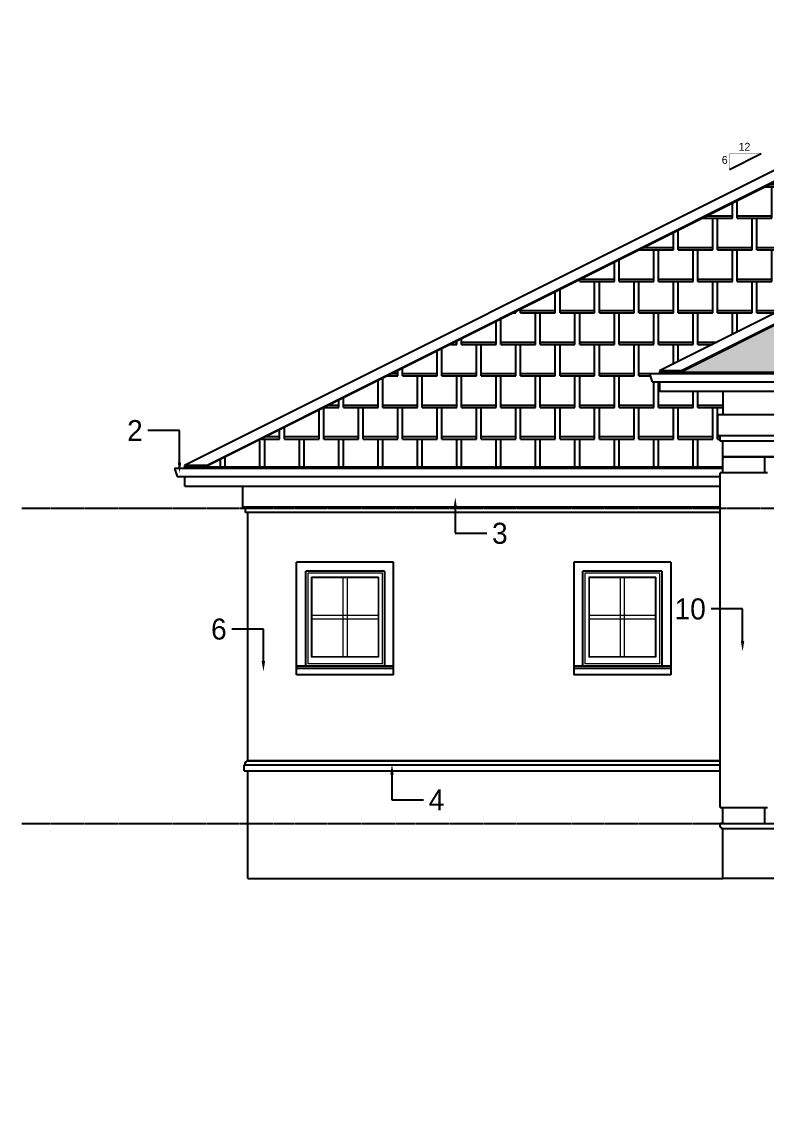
# Model space of a CAD drawing. Header units: inches. Extents: x 0 to 22102, y -19958 to 0.
# Drawn here: x 17525.8 to 17809.5, y -9903.1 to -9489.2 of the extents above; entities that cross this region are included whole.
import ezdxf
from ezdxf import colors
from ezdxf.entities.mleader import LeaderData, LeaderLine
from ezdxf.math import Vec2, Vec3

# ---------------------------------------------------------------- set-up
doc = ezdxf.new("R2010")
doc.units = ezdxf.units.IN
doc.header["$MEASUREMENT"] = 0
doc.linetypes.add('HIDDEN2', pattern=[0.1875, 0.125, -0.0625])
for name, color, linetype in [('2', 2, 'Continuous'), ('4', 4, 'Continuous'), ('6', 6, 'Continuous'), ('KEY', 3, 'Continuous'), ('NOTES', 1, 'Continuous'), ('ROOF', 3, 'Continuous'), ('STAIR', 2, 'Continuous'), ('WINDOW GLASS', 4, 'Continuous')]:
    doc.layers.add(name, color=color, linetype=linetype)
doc.layers.add('windows', color=5, linetype='Continuous', lineweight=9)
pattern_1 = [(0, (0.9, 0), (7.5, 12), [13.2, -1.8]), (0, (0.9, 0.9), (7.5, 12), [13.2, -1.8]), (90, (14.1, 0), (-7.5, 12), [12, -12]), (90, (15.9, 0), (-7.5, 12), [12, -12])]

msp = doc.modelspace()

# ---------------------------------------------------------------- hatches: boundary and pattern name
at = {"layer": 'STAIR'}
h = msp.add_hatch(dxfattribs=at)
h.set_pattern_fill('216', color=9, scale=30, pattern_type=2)
h.set_pattern_definition(pattern_1)
h.paths.add_polyline_path([(18062.5927, -9489.17411), (17994.57389, -9523.18352), (18130.35994, -9523.18352), (18130.33199, -9523.04376)])
h.paths.add_polyline_path([(17910.02557, -9556.04844), (17777.03492, -9622.54376), (17777.03492, -9622.57171), (18043.01621, -9622.57171), (18043.01621, -9622.54376)])
h.paths.add_polyline_path([(18141.81757, -9525.43534), (18141.38184, -9526.74253), (18138.38184, -9526.74253), (18138.38184, -9530.43352), (18129.83196, -9530.43352), (18129.73571, -9531.62054), (18129.14958, -9532.64998), (18128.15535, -9533.29403), (18126.97565, -9533.4517), (18125.8295, -9533.77241), (18124.85709, -9534.45864), (18124.17085, -9535.43106), (18123.85014, -9536.5772), (18123.69248, -9537.7569), (18123.04843, -9538.75114), (18122.01899, -9539.33726), (18120.83196, -9539.43352), (18120.83196, -9540.43352), (18119.83196, -9540.43352), (18119.83196, -9641.93796), (18247.32739, -9578.19025)])
h.paths.add_polyline_path([(18298.44866, -9603.75088), (18251.91133, -9580.48222), (18095.83991, -9658.51793), (18095.83991, -9658.54588), (18189.97669, -9658.54588), (18190.0326, -9658.51793), (18189.90837, -9658.02103)])
h.paths.add_polyline_path([(18303.0326, -9606.04285), (18198.08244, -9658.51793), (18198.08244, -9658.54588), (18407.98275, -9658.54588), (18407.98275, -9658.51793)])
h.paths.add_polyline_path([(17976.01109, -9995.08749), (17648.06797, -10159.05904), (17648.06797, -10159.087), (18303.9542, -10159.087), (18303.9542, -10159.05904)])
h.paths.add_polyline_path([(17932.50277, -10012.25771), (17889.49849, -10012.25771), (17595.89581, -10159.05904), (17595.89581, -10159.087), (17639.96222, -10159.087), (17640.01813, -10159.05904), (17639.8939, -10158.56214)])
h.paths.add_polyline_path([(17959.4368, -9998.79069), (17941.28587, -9989.71523), (17902.68551, -10009.01541), (17938.98737, -10009.01541)])
h.paths.add_polyline_path([(18077.16269, -9993.74233), (17982.48864, -9993.74233), (18312.12827, -10158.56214), (18312.00405, -10159.05904), (18312.05995, -10159.087), (18407.79613, -10159.087), (18407.79613, -10159.05904)])
h.paths.add_polyline_path([(19072.01302, -9493.20473), (18963.1809, -9493.20473), (18632.5545, -9658.51793), (18632.5545, -9658.54588), (18742.44875, -9658.54588), (18742.50465, -9658.51793), (18742.38043, -9658.02103)])
h.paths.add_polyline_path([(19078.50465, -9494.54285), (18750.5545, -9658.51793), (18750.5545, -9658.54588), (19406.45481, -9658.54588), (19406.45481, -9658.51793)])
h.paths.add_polyline_path([(19338.58266, -9489.17411), (19270.84336, -9523.04376), (19270.84336, -9523.07171), (19406.32196, -9523.07171), (19406.32196, -9523.04376)])
h.paths.add_polyline_path([(19342.63998, -9554.7068), (19208.00042, -9554.7068), (19343.73025, -9622.57171), (19478.3139, -9622.57171), (19478.3139, -9622.54376)])
h.paths.add_polyline_path([(19745.23693, -9579.14058), (19400.67541, -9579.14058), (19486.48797, -9622.04686), (19486.36375, -9622.54376), (19486.41965, -9622.57171), (19486.36375, -9622.68352), (19486.36375, -9623.24253), (19490.36375, -9623.24253), (19489.36375, -9626.24253), (19486.36375, -9626.24253), (19486.36375, -9629.93352), (19462.36375, -9629.93352), (19462.36375, -9636.80852), (19466.36375, -9636.80852), (19466.36375, -9638.80852), (19465.36375, -9638.80852), (19465.36375, -9644.80852), (19463.86375, -9644.80852), (19463.86375, -9648.80852), (19462.36375, -9648.80852), (19462.36375, -9654.80852), (19464.41373, -9654.80852), (19464.41373, -9658.54588), (19903.99164, -9658.54588), (19903.99164, -9658.51793)])
h.paths.add_polyline_path([(19415.3415, -10013.59935), (19283.17681, -10079.68169), (18785.63998, -10079.68169), (18734.51871, -10105.24233), (18710.51871, -10105.24233), (18602.88528, -10159.05904), (18602.88528, -10159.087), (19706.26089, -10159.087), (19706.26089, -10159.05904)])
h.paths.add_polyline_path([(19192.29425, -9989.71523), (19124.55495, -10023.58488), (19124.55495, -10023.61283), (19260.03355, -10023.61283), (19260.03355, -10023.58488)])
h.paths.add_polyline_path([(19322.87649, -10055.24791), (19244.08339, -10055.24791), (19244.08339, -10076.43939), (19280.49352, -10076.43939)], flags=17)
h.paths.add_polyline_path([(19567.69601, -9993.74585), (19455.0485, -9993.74585), (19419.92544, -10011.30738), (19714.43496, -10158.56214), (19714.31074, -10159.05904), (19714.36664, -10159.087), (19898.32241, -10159.087), (19898.32241, -10159.05904)])
h = msp.add_hatch(dxfattribs=at)
h.set_pattern_fill('216', color=9, scale=30, pattern_type=2)
h.set_pattern_definition(pattern_1)
h.paths.add_polyline_path([(17982.80355, -9523.74253), (17986.80355, -9523.74253), (17986.80355, -9523.18352), (17986.48522, -9522.54686), (17986.67933, -9522.54686), (18035.27389, -9498.24958), (18025.17716, -9493.20121), (17926.71588, -9493.20121), (17596.02654, -9658.54588), (17792.98508, -9658.54588), (17792.98508, -9654.80852), (17792.98508, -9648.80852), (17791.98508, -9648.80852), (17791.98508, -9646.80852), (17790.98508, -9646.80852), (17790.98508, -9638.80852), (17792.98508, -9638.80852), (17792.98508, -9629.93352), (17768.98508, -9629.93352), (17768.98508, -9626.24253), (17765.98508, -9626.24253), (17764.98508, -9623.24253), (17768.98508, -9623.24253), (17768.98508, -9622.68352), (17768.66675, -9622.04686), (17768.86085, -9622.04686), (17910.02557, -9551.4645), (17910.08147, -9551.49245), (18005.15549, -9599.02946), (18005.15549, -9594.66236), (18005.15749, -9540.43352), (18004.15786, -9540.43352), (18004.15786, -9539.43352), (18002.97084, -9539.33726), (18001.94139, -9538.75114), (18001.29734, -9537.7569), (18001.13968, -9536.5772), (18000.81897, -9535.43106), (18000.13273, -9534.45864), (17999.16032, -9533.77241), (17998.01417, -9533.4517), (17996.83448, -9533.29403), (17995.84024, -9532.64998), (17995.25411, -9531.62054), (17995.15786, -9530.43352), (17986.80355, -9530.43352), (17986.80355, -9526.74253), (17983.80355, -9526.74253)])

# ---------------------------------------------------------------- linework, layer by layer
at = {"layer": '2', "linetype": 'HIDDEN2'}
for p, q in [((17525.84721, -9674.30852), (18431.84721, -9674.30852)), ((17525.84721, -9794.30852), (18431.84721, -9794.30852))]:
    msp.add_line(p, q, dxfattribs=at)
at = {"layer": '4'}
for p, q in [((18029.06604, -9638.80852), (17790.98508, -9638.80852)), ((17790.98508, -9646.80852), (17790.98508, -9638.80852)), ((18029.06604, -9646.80852), (17790.98508, -9646.80852)), ((17791.98508, -9648.80852), (17791.98508, -9646.80852)), ((18028.06604, -9648.80852), (17791.98508, -9648.80852)), ((17610.0326, -9673.90768), (17610.0326, -9665.90768)), ((17611.0326, -9673.90768), (17610.0326, -9673.90768)), ((17791.98508, -9673.90768), (17611.0326, -9673.90768)), ((17611.0326, -9675.90768), (17611.0326, -9673.90768)), ((17612.0326, -9675.90768), (17611.0326, -9675.90768)), ((17791.98508, -9675.90768), (17612.0326, -9675.90768)), ((17630.5326, -9737.80852), (17630.5326, -9694.80852)), ((17667.5326, -9694.80852), (17630.5326, -9694.80852)), ((17634.0326, -9734.30852), (17634.0326, -9698.30852)), ((17664.0326, -9698.30852), (17634.0326, -9698.30852)), ((17664.0326, -9698.30852), (17664.0326, -9734.30852)), ((17667.5326, -9737.80852), (17667.5326, -9694.80852)), ((17736.14866, -9694.80852), (17736.14866, -9737.80852)), ((17773.14866, -9694.80852), (17736.14866, -9694.80852)), ((17739.64866, -9734.30852), (17739.64866, -9698.30852)), ((17769.64866, -9698.30852), (17739.64866, -9698.30852)), ((17769.64866, -9698.30852), (17769.64866, -9734.30852)), ((17773.14866, -9694.80852), (17773.14866, -9737.80852)), ((17630.5326, -9734.30852), (17667.5326, -9734.30852)), ((17667.5326, -9735.30852), (17630.5326, -9735.30852)), ((17736.14866, -9734.30852), (17773.14866, -9734.30852)), ((17773.14866, -9735.30852), (17736.14866, -9735.30852)), ((17667.5326, -9737.80852), (17630.5326, -9737.80852)), ((17773.14866, -9737.80852), (17736.14866, -9737.80852)), ((17610.5326, -9771.97518), (17791.98508, -9771.97518)), ((17610.5326, -9774.30852), (17610.5326, -9771.97518)), ((17610.81667, -9771.63009), (17610.7826, -9771.97518)), ((17610.91657, -9771.30852), (17610.81667, -9771.63009)), ((17610.91657, -9771.30852), (17611.07549, -9771.03237)), ((17611.07549, -9771.03237), (17611.2826, -9770.82048)), ((17611.2826, -9770.82048), (17611.52378, -9770.68728)), ((17611.7826, -9770.64185), (17611.52378, -9770.68728)), ((17611.7826, -9770.30852), (17791.98508, -9770.30852)), ((17611.7826, -9770.30852), (17611.7826, -9770.64185)), ((17791.98508, -9770.64185), (17611.7826, -9770.64185)), ((17610.5326, -9774.30852), (17791.98508, -9774.30852))]:
    msp.add_line(p, q, dxfattribs=at)
at = {"layer": '6'}
for p, q in [((17792.98508, -9629.93352), (17792.98508, -9638.80852)), ((17792.98508, -9654.80852), (17792.98508, -9648.80852)), ((17792.98508, -9654.80852), (17904.06793, -9654.80852)), ((18027.06606, -9654.80852), (17792.98508, -9654.80852)), ((17792.98508, -9654.80852), (17792.98508, -9655.43352)), ((17792.98508, -9660.80852), (17792.98508, -9654.80852)), ((17808.98508, -9660.80852), (17808.98508, -9654.80852)), ((17809.98508, -9660.80852), (17791.98508, -9660.80852)), ((17791.98508, -9788.30852), (17791.98508, -9660.80852)), ((17612.0326, -9770.30852), (17612.0326, -9675.90768)), ((17612.0326, -9815.30852), (17612.0326, -9774.30852)), ((17791.98508, -9788.30852), (17809.98508, -9788.30852)), ((17792.98508, -9794.30852), (17792.98508, -9788.30852)), ((17808.98508, -9794.30852), (17808.98508, -9788.30852)), ((17792.48508, -9794.30852), (17817.51633, -9794.30852)), ((17792.48508, -9795.80852), (17792.48508, -9796.30852)), ((17792.48508, -9796.30852), (17792.98508, -9796.30852)), ((17792.98508, -9815.30852), (17792.98508, -9796.30852)), ((17817.01633, -9796.30852), (17792.98508, -9796.30852)), ((17612.0326, -9815.30852), (17792.98508, -9815.30852)), ((18027.06793, -9815.30852), (17792.98508, -9815.30852))]:
    msp.add_line(p, q, dxfattribs=at)
msp.add_arc((17792.48508, -9795.05852), 0.75, 90, 270, dxfattribs=at)
at = {"layer": 'NOTES', "color": 5}
msp.add_line((17795.53215, -9545.38144), (17807.53215, -9539.38144), dxfattribs=at)
at = {"layer": 'NOTES', "color": 5, "const_width": 0.125}
msp.add_lwpolyline([(17795.53215, -9545.38144), (17795.53215, -9539.38144), (17807.53215, -9539.38144)], dxfattribs=at)
at = {"layer": 'ROOF', "transparency": 33554687}
for p, q in [((17923.95806, -9489.99618), (17587.90837, -9658.02103)), ((17926.71588, -9493.20121), (17596.08244, -9658.51793)), ((17596.18182, -9658.02103), (17926.71588, -9492.754)), ((17910.02557, -9551.4645), (17768.86085, -9622.04686)), ((17910.02557, -9556.04844), (17777.03492, -9622.54376)), ((17910.02557, -9555.60123), (17777.1343, -9622.04686)), ((17777.1343, -9622.04686), (17768.86085, -9622.04686)), ((17768.86085, -9622.04686), (17768.98508, -9622.54376)), ((17768.92918, -9622.57171), (17768.98508, -9622.54376)), ((17768.92918, -9622.57171), (18051.12196, -9622.57171)), ((17768.98508, -9622.68352), (17768.92918, -9622.57171)), ((18051.06606, -9622.68352), (17768.98508, -9622.68352)), ((17768.98508, -9623.24253), (17768.98508, -9622.68352)), ((17777.03492, -9622.54376), (17777.1343, -9622.04686)), ((17777.03492, -9622.54376), (17777.03492, -9622.57171)), ((17768.98508, -9629.93352), (17768.98508, -9626.24253)), ((18051.06606, -9629.93352), (17768.98508, -9629.93352)), ((17588.0326, -9658.51793), (17587.90837, -9658.02103)), ((17596.18182, -9658.02103), (17587.90837, -9658.02103)), ((17588.0326, -9658.51793), (17587.97669, -9658.54588)), ((17587.97669, -9658.54588), (17792.98508, -9658.54588)), ((17588.01862, -9658.62973), (17587.97669, -9658.54588)), ((17588.0326, -9659.2167), (17588.0326, -9658.65768)), ((17792.98508, -9658.65768), (17588.0326, -9658.65768)), ((17596.08244, -9658.51793), (17596.18182, -9658.02103)), ((17596.08244, -9658.51793), (17596.08244, -9658.54588)), ((17588.0326, -9665.90768), (17588.0326, -9662.2167)), ((17588.0326, -9665.90768), (17791.98508, -9665.90768))]:
    msp.add_line(p, q, dxfattribs=at)
at = {"layer": 'WINDOW GLASS', "linetype": 'ByBlock'}
for p, q in [((18055.06606, -9623.24253), (17764.98508, -9623.24253)), ((17764.98508, -9623.24253), (17765.98508, -9626.24253)), ((17765.98508, -9626.24253), (18054.06606, -9626.24253)), ((17792.98508, -9659.2167), (17584.0326, -9659.2167)), ((17584.0326, -9659.2167), (17585.0326, -9662.2167)), ((17585.0326, -9662.2167), (17791.98508, -9662.2167))]:
    msp.add_line(p, q, dxfattribs=at)
at = {"layer": 'windows'}
for p, q in [((17634.7826, -9699.05852), (17634.7826, -9733.55852)), ((17663.2826, -9699.05852), (17634.7826, -9699.05852)), ((17636.2826, -9731.05852), (17636.2826, -9700.55852)), ((17661.7826, -9700.55852), (17636.2826, -9700.55852)), ((17636.4701, -9700.74602), (17636.2826, -9700.55852)), ((17636.4701, -9730.87102), (17636.4701, -9700.74602)), ((17636.4701, -9700.74602), (17661.5951, -9700.74602)), ((17648.2826, -9730.87102), (17648.2826, -9700.74602)), ((17649.7826, -9700.74602), (17649.7826, -9730.87102)), ((17661.5951, -9700.74602), (17661.7826, -9700.55852)), ((17661.5951, -9700.74602), (17661.5951, -9730.87102)), ((17661.7826, -9700.55852), (17661.7826, -9731.05852)), ((17663.2826, -9733.55852), (17663.2826, -9699.05852)), ((17740.39866, -9699.05852), (17740.39866, -9733.55852)), ((17768.89866, -9699.05852), (17740.39866, -9699.05852)), ((17767.39866, -9700.55852), (17741.89866, -9700.55852)), ((17742.08616, -9700.74602), (17741.89866, -9700.55852)), ((17741.89866, -9700.55852), (17741.89866, -9731.05852)), ((17742.08616, -9730.87102), (17742.08616, -9700.74602)), ((17742.08616, -9700.74602), (17767.21116, -9700.74602)), ((17753.89866, -9730.87102), (17753.89866, -9700.74602)), ((17755.39866, -9700.74602), (17755.39866, -9730.87102)), ((17767.39866, -9700.55852), (17767.21116, -9700.74602)), ((17767.21116, -9700.74602), (17767.21116, -9730.87102)), ((17767.39866, -9700.55852), (17767.39866, -9731.05852)), ((17768.89866, -9733.55852), (17768.89866, -9699.05852)), ((17636.4701, -9715.05852), (17661.5951, -9715.05852)), ((17661.5951, -9716.55852), (17636.4701, -9716.55852)), ((17742.08616, -9715.05852), (17767.21116, -9715.05852)), ((17767.21116, -9716.55852), (17742.08616, -9716.55852)), ((17636.2826, -9731.05852), (17636.4701, -9730.87102)), ((17661.7826, -9731.05852), (17636.2826, -9731.05852)), ((17661.5951, -9730.87102), (17636.4701, -9730.87102)), ((17661.5951, -9730.87102), (17661.7826, -9731.05852)), ((17741.89866, -9731.05852), (17742.08616, -9730.87102)), ((17767.39866, -9731.05852), (17741.89866, -9731.05852)), ((17767.21116, -9730.87102), (17742.08616, -9730.87102)), ((17767.39866, -9731.05852), (17767.21116, -9730.87102)), ((17663.2826, -9733.55852), (17634.7826, -9733.55852)), ((17768.89866, -9733.55852), (17740.39866, -9733.55852))]:
    msp.add_line(p, q, dxfattribs=at)

# ---------------------------------------------------------------- texts
at = {"layer": 'NOTES', "insert": (17792.54842, -9535.26957), "char_height": 3, "attachment_point": 1}
msp.add_mtext_dynamic_manual_height_columns('\\pxsm1,qr;12\\P\\pq*;{\\Ftxt|c129;6}', width=10.8630921, gutter_width=1, heights=[0], dxfattribs=at)

# ---------------------------------------------------------------- leaders
at = {"layer": 'KEY'}
ml = msp.add_multileader_mtext('Standard', dxfattribs=at)
ml.set_content('{\\Ftxt|c129;2}', color=256)
ml.set_leader_properties()
ml.build(insert=Vec2(0, 0))
ml.multileader.update_dxf_attribs({"has_text_frame": 1, "text_left_attachment_type": 2, "text_right_attachment_type": 2, "dogleg_length": 12})
ctx = ml.context
ctx.base_point, ctx.char_height, ctx.plane_origin = Vec3(17564.61412, -9644.79298), 8, Vec3(17585.94746, -9657.01238)
ctx.left_attachment, ctx.right_attachment, ctx.text_align_type = 2, 2, 2
notes = []
notes.append((ctx, [(0, (1, 1, 0), (17585.94746, -9644.79298), (-1, 0), 12, [(0, [(17585.94746, -9661.01238)], 0, [])])]))
ctx.mtext.insert, ctx.mtext.alignment, ctx.mtext.flow_direction = Vec3(17571.94746, -9640.79298), 3, 5
ml = msp.add_multileader_mtext('Standard', dxfattribs=at)
ml.set_content('{\\Ftxt|c129;3}', color=256)
ml.set_leader_properties()
ml.build(insert=Vec2(0, 0))
ml.multileader.update_dxf_attribs({"has_text_frame": 1, "text_left_attachment_type": 2, "text_right_attachment_type": 2, "dogleg_length": 12})
ctx = ml.context
ctx.base_point, ctx.char_height, ctx.plane_origin = Vec3(17703.00997, -9683.8733), 8, Vec3(17691.00997, -9696.0927)
ctx.left_attachment, ctx.right_attachment = 2, 2
notes.append((ctx, [(0, (1, 1, 0), (17691.00997, -9683.8733), (1, 0), 12, [(0, [(17691.00997, -9670.22505)], 0, [])])]))
ctx.mtext.insert, ctx.mtext.flow_direction = Vec3(17705.00997, -9679.8733), 5
ml = msp.add_multileader_mtext('Standard', dxfattribs=at)
ml.set_content('{\\Ftxt|c129;10}', color=256)
ml.set_leader_properties()
ml.build(insert=Vec2(0, 0))
ml.multileader.update_dxf_attribs({"has_text_frame": 1, "text_left_attachment_type": 2, "text_right_attachment_type": 2, "dogleg_length": 12})
ctx = ml.context
ctx.base_point, ctx.char_height, ctx.plane_origin = Vec3(17775.12044, -9712.66166), 8, Vec3(17800.45377, -9724.88105)
ctx.left_attachment, ctx.right_attachment, ctx.text_align_type = 2, 2, 2
notes.append((ctx, [(0, (1, 1, 0), (17800.45377, -9712.66166), (-1, 0), 12, [(0, [(17800.45377, -9728.88105)], 0, [])])]))
ctx.mtext.insert, ctx.mtext.alignment, ctx.mtext.flow_direction = Vec3(17786.45377, -9708.66166), 3, 5
ml = msp.add_multileader_mtext('Standard', dxfattribs=at)
ml.set_content('{\\Ftxt|c129;6}', color=256)
ml.set_leader_properties()
ml.build(insert=Vec2(0, 0))
ml.multileader.update_dxf_attribs({"has_text_frame": 1, "text_left_attachment_type": 2, "text_right_attachment_type": 2, "dogleg_length": 12})
ctx = ml.context
ctx.base_point, ctx.char_height, ctx.plane_origin = Vec3(17596.58414, -9720.33164), 8, Vec3(17617.91747, -9732.55103)
ctx.left_attachment, ctx.right_attachment, ctx.text_align_type = 2, 2, 2
notes.append((ctx, [(0, (1, 1, 0), (17617.91747, -9720.33164), (-1, 0), 12, [(0, [(17617.91747, -9736.55103)], 0, [])])]))
ctx.mtext.insert, ctx.mtext.alignment, ctx.mtext.flow_direction = Vec3(17603.91747, -9716.33164), 3, 5
ml = msp.add_multileader_mtext('Standard', dxfattribs=at)
ml.set_content('{\\Ftxt|c129;4}', color=256)
ml.set_leader_properties()
ml.build(insert=Vec2(0, 0))
ml.multileader.update_dxf_attribs({"has_text_frame": 1, "text_left_attachment_type": 2, "text_right_attachment_type": 2, "dogleg_length": 12})
ctx = ml.context
ctx.base_point, ctx.char_height, ctx.plane_origin = Vec3(17678.90178, -9785.38172), 8, Vec3(17666.90178, -9797.60111)
ctx.left_attachment, ctx.right_attachment = 2, 2
notes.append((ctx, [(0, (1, 1, 0), (17666.90178, -9785.38172), (1, 0), 12, [(0, [(17666.90178, -9771.73347)], 0, [])])]))
ctx.mtext.insert, ctx.mtext.flow_direction = Vec3(17680.90178, -9781.38172), 5
for ctx, leaders in notes:
    for number, flags, end, landing, length, lines in leaders:
        leader = LeaderData()
        leader.index, (leader.has_last_leader_line, leader.has_dogleg_vector, leader.attachment_direction) = number, flags
        leader.last_leader_point, leader.dogleg_vector, leader.dogleg_length = Vec3(end), Vec3(landing), length
        for number, points, colour, breaks in lines:
            line = LeaderLine()
            line.index, line.vertices, line.color, line.breaks = number, Vec3.list(points), colors.encode_raw_color(colour), breaks
            leader.lines.append(line)
        ctx.leaders.append(leader)

doc.saveas('drawing.dxf')
